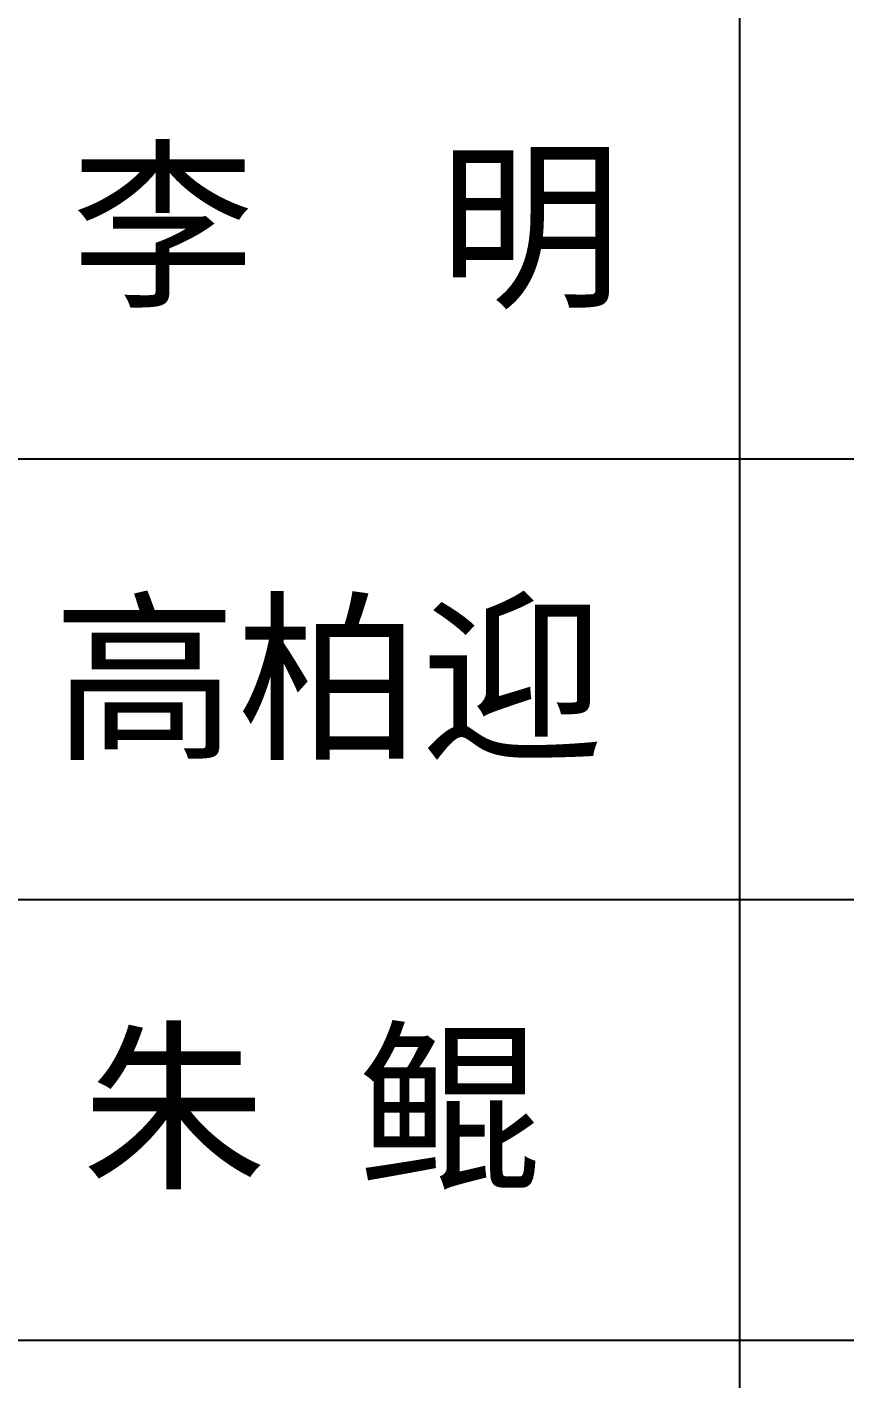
# Model space of a CAD drawing. Extents: x 1751103 to 2598738, y -609732 to 659428.
# Drawn here: x 2334267 to 2337052, y -323100 to -318498 of the extents above; entities that cross this region are included whole.
import ezdxf

# ---------------------------------------------------------------- set-up
doc = ezdxf.new("R2010")
doc.units = 0
doc.header["$LTSCALE"] = 1000
doc.header["$MEASUREMENT"] = 0
doc.layers.get('0').update_dxf_attribs({"linetype": 'CONTINUOUS'})
doc.layers.add('PUB_TITLE', color=4, linetype='CONTINUOUS')
doc.layers.add('签名', color=255, linetype='CONTINUOUS')
doc.styles.add('-黑体', font='simhei.ttf', dxfattribs={"width": 0.8})

# ---------------------------------------------------------------- blocks, each defined once
blk = doc.blocks.new('得')
at = {"layer": 'PUB_TITLE', "color": 4}
for p, q in [((2336694.5, -234283.6), (2336694.5, -223783.6)), ((2331144.6, -226783.6), (2339394.6, -226783.6)), ((2331144.6, -228283.6), (2339394.6, -228283.6)), ((2331144.6, -229783.6), (2339394.6, -229783.6))]:
    blk.add_line(p, q, dxfattribs=at)
at = {"layer": '签名', "linetype": 'CONTINUOUS', "style": '-黑体'}
for s, p in [('李  明', (2334417.4, -226220.4)), ('高柏迎', (2334355.5, -227759.2)), ('朱 鲲', (2334453.8, -229220.4))]:
    blk.add_text(s, height=459, dxfattribs=at).set_placement(p)

msp = doc.modelspace()

# ---------------------------------------------------------------- block references
msp.add_blockref('得', (0, -93184.1))

doc.saveas('drawing.dxf')
